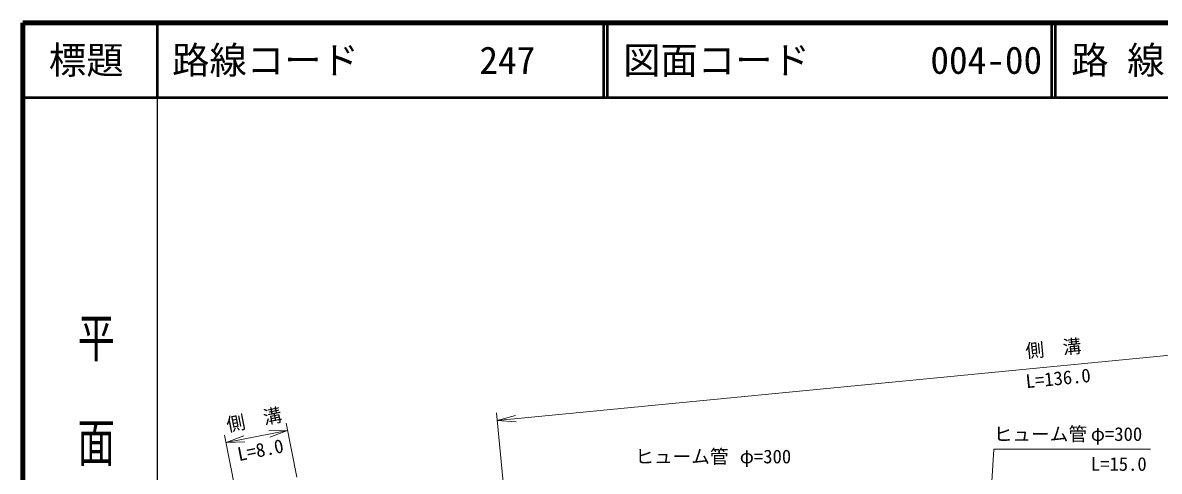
# Model space of a CAD drawing. Units: millimetres, scale not verified. Extents: x 40000 to 680000, y 20000 to 380000.
# Drawn here: x 40000 to 192166, y 320026 to 380000 of the extents above; entities that cross this region are included whole.
import ezdxf
from ezdxf.enums import TextEntityAlignment as Align

# ---------------------------------------------------------------- set-up
doc = ezdxf.new("R2010")
doc.units = ezdxf.units.MM
doc.header["$LTSCALE"] = 1000
for name, color, linetype, lineweight in [('M-STR-HTXT', 7, 'Continuous', 13), ('M-TTL', 2, 'Continuous', 140), ('M-TTL-BAND', 7, 'Continuous', 25), ('M-TTL-LINE', 7, 'Continuous', 50), ('S-STR-HTXT', 7, 'Continuous', 13)]:
    doc.layers.add(name, color=color, linetype=linetype, lineweight=lineweight)
doc.layers.add('M-TTL-TXT', color=7, linetype='Continuous')
doc.styles.add('@ＭＳ ゴシック', font='')
doc.styles.add('ＭＳ ゴシック', font='')
doc.styles.get('@ＭＳ ゴシック').set_extended_font_data('@MS Gothic')
doc.styles.get('ＭＳ ゴシック').set_extended_font_data('MS Gothic')

# ---------------------------------------------------------------- blocks, each defined once
blk = doc.blocks.new('open_arrow')
at = {"color": 0, "linetype": 'Continuous', "lineweight": -2}
blk.add_lwpolyline([(7.5, 1.25), (0, 0), (7.5, -1.25)], dxfattribs=at)

msp = doc.modelspace()

# ---------------------------------------------------------------- linework, layer by layer
at = {"layer": 'M-STR-HTXT'}
for p, q in [((103531, 326821), (238777, 339900)), ((104613, 315622), (103434, 327817)), ((76695, 319247), (75276, 326474)), ((68445, 317627), (67026, 324854)), ((67219, 323872), (75469, 325492))]:
    msp.add_line(p, q, dxfattribs=at)
at = {"layer": 'M-TTL'}
for p, q in [((40000, 380000), (40000, 20000)), ((680000, 380000), (40000, 380000))]:
    msp.add_line(p, q, dxfattribs=at)
at = {"layer": 'M-TTL-BAND'}
msp.add_line((58000, 370000), (58000, 20000), dxfattribs=at)
at = {"layer": 'M-TTL-LINE'}
for p, q in [((58000, 380000), (58000, 370000)), ((117750, 380000), (117750, 370000)), ((118250, 380000), (118250, 370000)), ((177750, 380000), (177750, 370000)), ((178250, 380000), (178250, 370000)), ((40000, 370000), (680000, 370000))]:
    msp.add_line(p, q, dxfattribs=at)
at = {"layer": 'S-STR-HTXT'}
msp.add_lwpolyline([(168218, 294180), (170000, 323000), (191000, 323000)], dxfattribs=at)

# ---------------------------------------------------------------- block references
at = {"layer": 'M-STR-HTXT', "xscale": 333, "yscale": 333}
for p, rotation in [((103531, 326821), 5.5), ((75469, 325492), 191.1), ((67219, 323872), 11.1)]:
    msp.add_blockref('open_arrow', p, dxfattribs=dict(at, rotation=rotation))

# ---------------------------------------------------------------- texts
at = {"layer": 'M-STR-HTXT', "style": 'ＭＳ ゴシック'}
for s, rotation, p in [('側\u3000溝', 5.523, (174265, 336099)), ('側\u3000溝', 11.109, (67298, 326202)), ('φ=300', 359.983, (183000, 325000)), ('φ=300', 359.983, (136000, 322000)), ('L=15.0', 359.983, (183000, 321000))]:
    msp.add_text(s, height=1833, rotation=rotation, dxfattribs=at).set_placement(p, align=Align.MIDDLE_LEFT)
for s, rotation, p in [('L=136.0', 5.523, (178766, 331002)), ('L=8.0', 11.109, (72108, 321437))]:
    msp.add_text(s, height=1833, rotation=rotation, dxfattribs=at).set_placement(p, align=Align.BOTTOM_CENTER)
at = {"layer": 'M-TTL-BAND', "style": '@ＭＳ ゴシック', "width": 1.4}
msp.add_text('平  面  図', height=3666, rotation=270, dxfattribs=at).set_placement((49777, 306475), align=Align.MIDDLE_RIGHT)
at = {"layer": 'M-TTL-TXT', "style": 'ＭＳ ゴシック'}
for s, p in [('路 線 名', (180380, 375000)), ('路線コード', (60000, 375000)), ('247', (101142, 375000)), ('図面コード', (120380, 375000)), ('004-00', (161521, 375000))]:
    msp.add_text(s, height=3666, dxfattribs=at).set_placement(p, align=Align.MIDDLE_LEFT)
msp.add_text('標題', height=3666, dxfattribs=at).set_placement((48500, 375000), align=Align.MIDDLE_CENTER)
at = {"layer": 'S-STR-HTXT', "style": 'ＭＳ ゴシック'}
for p in [(170000, 325000), (122000, 322000)]:
    msp.add_text('ヒューム管', height=1833, dxfattribs=at).set_placement(p, align=Align.MIDDLE_LEFT)

doc.saveas('drawing.dxf')
